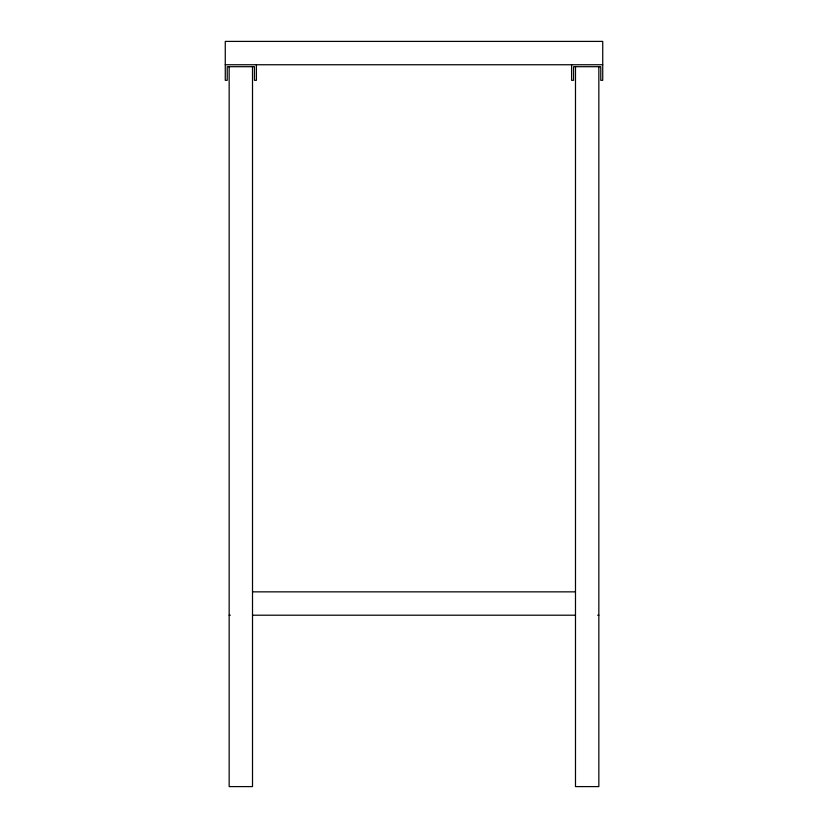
<?xml version="1.0" encoding="UTF-8"?>
<svg xmlns="http://www.w3.org/2000/svg" width="828" height="828" viewBox="0 0 828 828"><rect width="100%" height="100%" fill="white"/><g stroke="black" fill="none" stroke-linecap="round" stroke-linejoin="round"><path stroke-width="1.24" d="M225.268 64.75L602.732 64.75M252.509 591.854L575.491 591.854M229.159 615.204L230.329 615.204M252.509 615.204L575.491 615.204M597.671 615.204L598.841 615.204M598.841 66.695L598.841 786.6L575.491 786.6L575.491 66.695M571.599 64.75L571.599 80.316L573.545 80.316L573.545 66.695L600.786 66.695L600.786 80.316L602.732 80.316L602.732 41.4L225.268 41.4L225.268 80.316L227.214 80.316L227.214 66.695L254.455 66.695L254.455 80.316L256.401 80.316L256.401 64.75M252.509 66.695L252.509 786.6L229.159 786.6L229.159 66.695"/></g></svg>
